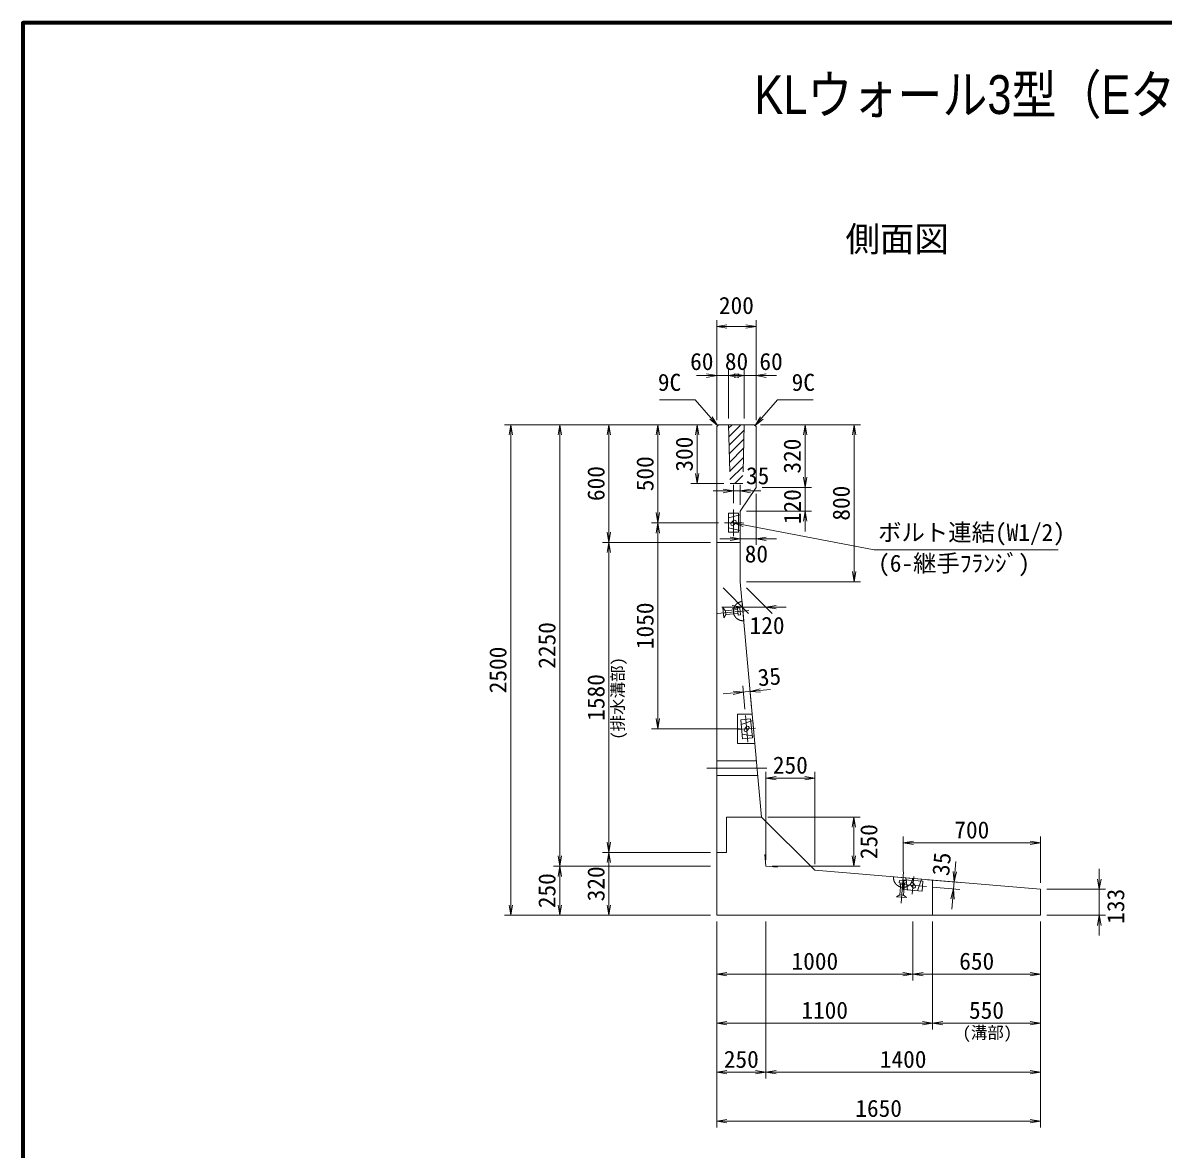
# Model space of a CAD drawing. Units: millimetres at full size, sheet at 1:40. Extents: x 108088 to 123888, y 10657 to 21690.
# Drawn here: x 108088 to 113901, y 15949 to 21690 of the extents above; entities that cross this region are included whole.
import ezdxf
from ezdxf.enums import TextEntityAlignment as Align

# ---------------------------------------------------------------- set-up
doc = ezdxf.new("R2010")
doc.units = ezdxf.units.MM
doc.header["$LTSCALE"] = 40
doc.linetypes.add('CHAIN', pattern=[18.5, 12, -1.5, 3.5, -1.5])
doc.linetypes.add('DASHED', pattern=[7.5, 6, -1.5])
for name, color, linetype, lineweight in [('01図枠', 1, 'Continuous', 70), ('中心', 6, 'CHAIN', 9), ('外形線', 7, 'Continuous', 13), ('寸法', 2, 'Continuous', 9), ('細線', 4, 'Continuous', 9)]:
    doc.layers.add(name, color=color, linetype=linetype, lineweight=lineweight)
doc.layers.add('文字', color=7, linetype='Continuous')
doc.styles.add('ＭＳ ゴシック', font='')
doc.styles.add('ＭＳ Ｐゴシック', font='')
doc.styles.get('ＭＳ ゴシック').set_extended_font_data('MS Gothic')
doc.styles.get('ＭＳ Ｐゴシック').set_extended_font_data('MS PGothic')

# ---------------------------------------------------------------- blocks, each defined once
blk = doc.blocks.new('open_arrow')
at = {"color": 0, "linetype": 'Continuous', "lineweight": -2}
blk.add_lwpolyline([(7.5, 1.25), (0, 0), (7.5, -1.25)], dxfattribs=at)

msp = doc.modelspace()

# ---------------------------------------------------------------- hatches: boundary and pattern name
at = {"layer": '細線'}
h = msp.add_hatch(dxfattribs=at)
h.set_pattern_fill('USER', color=256, style=0, pattern_type=2)
h.set_pattern_definition([(45, (-13996.4, 14457.51), (-22.45064, 22.45064), [])])
h.paths.add_polyline_path([(111765.2, 19641.75), (111685.2, 19641.75), (111692.7, 19341.75), (111757.7, 19341.75)])

# ---------------------------------------------------------------- linework, layer by layer
at = {"layer": '01図枠'}
msp.add_lwpolyline([(108087.54, 10809.99), (123887.54, 10809.99), (123887.54, 21689.99), (108087.54, 21689.99)], close=True, dxfattribs=at)
at = {"layer": '中心'}
for p, q in [((111710.2, 19073.25), (111710.2, 19210.25)), ((111665.2, 19141.75), (111755.2, 19141.75)), ((111788.53, 18694.43), (111629.17, 18680.14)), ((111783.42, 18023.52), (111771.19, 18159.98)), ((111732.49, 18087.73), (111822.13, 18095.77)), ((111880.19, 17891.75), (111575.2, 17891.75)), ((112577.71, 17362.93), (112564.34, 17203.49)), ((112621.44, 17248.88), (112628.97, 17338.57)), ((112693.47, 17288), (112556.94, 17299.45))]:
    msp.add_line(p, q, dxfattribs=at)
at = {"layer": '外形線'}
for p, q in [((111634.2, 19641.75), (111625.2, 19632.75)), ((111625.2, 19632.75), (111625.2, 17141.75)), ((111634.2, 19641.75), (111816.2, 19641.75)), ((111816.2, 19641.75), (111825.2, 19632.75)), ((111825.2, 19632.75), (111825.2, 19321.75)), ((111745.2, 19201.75), (111825.2, 19321.75)), ((111745.2, 19201.75), (111745.2, 18841.75)), ((111745.2, 18841.75), (111852.79, 17641.75)), ((111852.79, 17641.75), (112125.2, 17370.78)), ((111869.85, 17451.53), (111875.2, 17391.75)), ((111875.2, 17391.75), (111935.01, 17386.73)), ((112125.2, 17370.78), (113275.2, 17274.33)), ((113275.2, 17141.75), (113275.2, 17274.33)), ((111625.2, 17141.75), (113275.2, 17141.75))]:
    msp.add_line(p, q, dxfattribs=at)
at = {"layer": '外形線', "linetype": 'DASHED'}
for p, q in [((111685.2, 19641.75), (111692.7, 19341.75)), ((111765.2, 19641.75), (111757.7, 19341.75)), ((111692.7, 19341.75), (111757.7, 19341.75))]:
    msp.add_line(p, q, dxfattribs=at)
at = {"layer": '寸法'}
for p, q in [((111625.2, 19664.75), (111625.2, 20173.75)), ((111825.2, 19664.75), (111825.2, 20173.75)), ((111625.2, 20141.75), (111825.2, 20141.75)), ((111789.2, 19891.75), (111521.2, 19891.75)), ((111625.2, 19664.75), (111625.2, 19923.75)), ((111929.2, 19891.75), (111661.2, 19891.75)), ((111789.2, 19891.75), (111661.2, 19891.75)), ((111685.2, 19673.75), (111685.2, 19923.75)), ((111685.2, 19673.75), (111685.2, 19923.75)), ((111765.2, 19673.75), (111765.2, 19923.75)), ((111765.2, 19673.75), (111765.2, 19923.75)), ((111825.2, 19664.75), (111825.2, 19923.75)), ((111602.2, 19641.75), (110543.2, 19641.75)), ((110575.2, 17141.75), (110575.2, 19641.75)), ((111602.2, 19641.75), (110793.2, 19641.75)), ((110825.2, 17391.75), (110825.2, 19641.75)), ((111602.2, 19641.75), (111043.2, 19641.75)), ((111075.2, 19641.75), (111075.2, 19041.75)), ((111602.2, 19641.75), (111293.2, 19641.75)), ((111325.2, 19641.75), (111325.2, 19141.75)), ((111602.2, 19641.75), (111493.2, 19641.75)), ((111525.2, 19641.75), (111525.2, 19341.75)), ((111848.2, 19641.75), (112357.2, 19641.75)), ((111848.2, 19641.75), (112107.2, 19641.75)), ((112075.2, 19641.75), (112075.2, 19321.75)), ((112325.2, 18841.75), (112325.2, 19641.75)), ((112075.2, 19425.75), (112075.2, 19097.75)), ((111660.7, 19341.75), (111493.2, 19341.75)), ((111849.2, 19303.95), (111606.2, 19303.95)), ((111710.2, 19242.25), (111710.2, 19335.95)), ((111745.2, 19233.75), (111745.2, 19335.95)), ((111857.2, 19321.75), (112107.2, 19321.75)), ((111857.2, 19321.75), (112107.2, 19321.75)), ((111825.2, 19289.75), (111825.2, 19028.68)), ((111777.2, 19201.75), (112107.2, 19201.75)), ((111633.2, 19141.75), (111293.2, 19141.75)), ((111633.2, 19141.75), (111293.2, 19141.75)), ((111325.2, 19141.75), (111325.2, 18091.75)), ((111745.2, 19169.75), (111745.2, 19028.68)), ((111593.2, 19041.75), (111043.2, 19041.75)), ((111593.2, 19041.75), (111043.2, 19041.75)), ((111075.2, 19041.75), (111075.2, 17461.75)), ((111641.2, 19060.68), (111929.2, 19060.68)), ((111777.2, 18841.75), (112357.2, 18841.75)), ((111657.2, 18809.75), (111787.32, 18679.63)), ((111777.2, 18809.75), (111907.32, 18679.63)), ((111979.32, 18711.63), (111651.32, 18711.63)), ((111802.86, 18198.62), (111792.48, 18314.46)), ((111898.92, 18291.88), (111656.89, 18270.18)), ((111768.33, 18191.85), (111757.62, 18311.34)), ((111745.31, 18091.75), (111293.2, 18091.75)), ((111875.2, 17423.75), (111875.2, 17872.95)), ((112125.2, 17402.78), (112125.2, 17872.95)), ((112125.2, 17840.95), (111875.2, 17840.95)), ((111884.79, 17641.75), (112356.5, 17641.75)), ((112324.5, 17641.75), (112324.5, 17391.75)), ((112575.2, 17365.04), (112575.2, 17542.87)), ((113275.2, 17510.87), (112575.2, 17510.87)), ((113275.2, 17306.33), (113275.2, 17542.87)), ((111593.2, 17461.75), (111043.2, 17461.75)), ((111593.2, 17461.75), (111043.2, 17461.75)), ((111075.2, 17141.75), (111075.2, 17461.75)), ((111593.2, 17391.75), (110793.2, 17391.75)), ((111593.2, 17391.75), (110793.2, 17391.75)), ((110825.2, 17141.75), (110825.2, 17391.75)), ((111907.2, 17391.75), (112356.5, 17391.75)), ((112843.16, 17414.93), (112822.86, 17172.78)), ((113575.2, 17037.75), (113575.2, 17378.33)), ((112699.88, 17322.58), (112866.36, 17308.62)), ((112725.35, 17285.32), (112863.44, 17273.74)), ((113307.2, 17274.33), (113607.2, 17274.33)), ((111593.2, 17141.75), (110543.2, 17141.75)), ((111593.2, 17141.75), (110793.2, 17141.75)), ((111593.2, 17141.75), (111043.2, 17141.75)), ((111625.2, 17109.75), (111625.2, 16059.75)), ((111625.2, 17109.75), (111625.2, 16309.75)), ((111625.2, 17109.75), (111625.2, 16559.75)), ((111625.2, 17109.75), (111625.2, 16809.75)), ((111875.2, 17109.75), (111875.2, 16309.75)), ((111875.2, 17109.75), (111875.2, 16309.75)), ((112625.2, 17109.75), (112625.2, 16809.75)), ((112625.2, 17109.75), (112625.2, 16809.75)), ((112725.2, 17109.75), (112725.2, 16559.75)), ((112725.2, 17109.75), (112725.2, 16559.75)), ((113275.2, 17109.75), (113275.2, 16059.75)), ((113275.2, 17109.75), (113275.2, 16309.75)), ((113275.2, 17109.75), (113275.2, 16809.75)), ((113275.2, 17109.75), (113275.2, 16559.75)), ((113307.2, 17141.75), (113607.2, 17141.75)), ((111625.2, 16841.75), (112625.2, 16841.75)), ((113275.2, 16841.75), (112625.2, 16841.75)), ((112725.2, 16591.75), (111625.2, 16591.75)), ((113275.2, 16591.75), (112725.2, 16591.75)), ((111625.2, 16341.75), (111875.2, 16341.75)), ((111875.2, 16341.75), (113275.2, 16341.75)), ((111625.2, 16091.75), (113275.2, 16091.75))]:
    msp.add_line(p, q, dxfattribs=at)
at = {"layer": '寸法', "color": 3, "linetype": 'DASHED'}
for p, q in [((111754.27, 18740.6), (111763.03, 18642.89)), ((111661.28, 18657.94), (111656.82, 18707.77)), ((111656.82, 18707.77), (111669.77, 18693.87)), ((111671.56, 18673.93), (111661.28, 18657.94)), ((111730.86, 18699.35), (111669.77, 18693.87)), ((111669.77, 18693.87), (111671.56, 18673.93)), ((111732.65, 18679.4), (111671.56, 18673.93)), ((111730.15, 18707.27), (111742.11, 18708.34)), ((111733.37, 18671.41), (111730.15, 18707.27)), ((111745.32, 18672.48), (111733.37, 18671.41)), ((111742.11, 18708.34), (111745.32, 18672.48)), ((112526.33, 17337.14), (112624.08, 17328.94)), ((112555.01, 17307.64), (112556.01, 17319.6)), ((112590.89, 17304.63), (112555.01, 17307.64)), ((112556.01, 17319.6), (112591.89, 17316.59)), ((112562.93, 17306.97), (112557.81, 17245.85)), ((112582.89, 17305.3), (112577.76, 17244.18)), ((112591.89, 17316.59), (112590.89, 17304.63)), ((112541.88, 17235.48), (112557.81, 17245.85)), ((112591.73, 17231.3), (112541.88, 17235.48)), ((112557.81, 17245.85), (112577.76, 17244.18)), ((112577.76, 17244.18), (112591.73, 17231.3))]:
    msp.add_line(p, q, dxfattribs=at)
at = {"layer": '寸法'}
for points in [[(111629.68, 19637.23), (111595.5, 19676.42), (111515.73, 19767.89), (111333.98, 19767.89)], [(111820.73, 19637.23), (111854.91, 19676.42), (111934.68, 19767.89), (112116.43, 19767.89)], [(111710.2, 19141.75), (111761.26, 19131.89), (112427.65, 19003.18), (113366.25, 19003.18)]]:
    msp.add_lwpolyline(points, dxfattribs=at)
at = {"layer": '寸法', "color": 3, "linetype": 'DASHED'}
for centre, start, end in [((111758.65, 18691.75), 95.12316, 275.12316), ((112575.2, 17333.04), 175.20577, 355.20577)]:
    msp.add_arc(centre, 49.05, start, end, dxfattribs=at)
at = {"layer": '細線'}
for p, q in [((111685.2, 19093.25), (111685.2, 19190.25)), ((111685.2, 19190.25), (111735.2, 19190.25)), ((111735.2, 19093.25), (111735.2, 19190.25)), ((111710.2, 19153.06), (111698.89, 19141.75)), ((111721.52, 19141.75), (111710.2, 19130.44)), ((111685.2, 19093.25), (111735.2, 19093.25)), ((111625.2, 19041.75), (111745.2, 19041.75)), ((111730.27, 18166.75), (111805.72, 18166.75)), ((111730.27, 18016.75), (111730.27, 18166.75)), ((111748.07, 18137.82), (111797.87, 18142.29)), ((111756.74, 18041.21), (111748.07, 18137.82)), ((111806.54, 18045.68), (111797.87, 18142.29)), ((111776.3, 18103.02), (111766.04, 18090.74)), ((111788.57, 18092.76), (111778.32, 18080.48)), ((111756.74, 18041.21), (111806.54, 18045.68)), ((111730.27, 18016.75), (111819.17, 18016.75)), ((111675.2, 17641.75), (111675.2, 17461.75)), ((111852.79, 17641.75), (111675.2, 17641.75)), ((111625.2, 17461.75), (111675.2, 17461.75)), ((112574.78, 17272.86), (112578.96, 17322.69)), ((112671.45, 17264.76), (112574.78, 17272.86)), ((112675.62, 17314.58), (112578.96, 17322.69)), ((112613.93, 17294.67), (112624.26, 17282.45)), ((112626.15, 17305), (112636.48, 17292.78)), ((112671.45, 17264.76), (112675.62, 17314.58)), ((112725.2, 17141.75), (112725.2, 17320.46))]:
    msp.add_line(p, q, dxfattribs=at)
at = {"layer": '細線', "linetype": 'DASHED'}
for p, q in [((111745.2, 19181.75), (111685.2, 19166.75)), ((111745.2, 19101.75), (111745.2, 19181.75)), ((111685.2, 19116.75), (111745.2, 19101.75)), ((111808.59, 18134.71), (111750.17, 18114.42)), ((111815.74, 18055.03), (111808.59, 18134.71)), ((111754.64, 18064.62), (111815.74, 18055.03)), ((111827.02, 17929.25), (111625.2, 17929.25)), ((111833.74, 17854.25), (111625.2, 17854.25)), ((112588.27, 17331.94), (112598.2, 17270.9)), ((112667.99, 17325.26), (112588.27, 17331.94)), ((112648.03, 17266.72), (112667.99, 17325.26))]:
    msp.add_line(p, q, dxfattribs=at)
at = {"layer": '細線'}
for centre, start, end in [((111704.55, 19136.09), 135, 315), ((111715.86, 19147.41), 315, 135), ((111772.18, 18085.61), 140.12316, 320.12316), ((111782.43, 18097.89), 320.12316, 140.12316), ((112620.04, 17299.83), 40.20577, 220.20577), ((112630.37, 17287.61), 220.20577, 40.20577)]:
    msp.add_arc(centre, 8, start, end, dxfattribs=at)

# ---------------------------------------------------------------- block references
at = {"layer": '寸法', "xscale": 6.93, "yscale": 6.93}
for p in [(111625.2, 20141.75), (111685.2, 19891.75), (111685.2, 19891.75), (111825.2, 19891.75), (111745.2, 19303.95), (111825.2, 19060.68), (111875.32, 18711.63), (111875.2, 17840.95), (112575.2, 17510.87), (111625.2, 16841.75), (112625.2, 16841.75), (111625.2, 16591.75), (112725.2, 16591.75), (111625.2, 16341.75), (111875.2, 16341.75), (111625.2, 16091.75)]:
    msp.add_blockref('open_arrow', p, dxfattribs=at)
for p, rotation in [((111825.2, 20141.75), 180), ((111625.2, 19891.75), 180), ((111765.2, 19891.75), 180), ((111765.2, 19891.75), 180), ((111629.68, 19637.23), 131.1), ((111820.73, 19637.23), 48.9), ((110575.2, 19641.75), 270), ((110825.2, 19641.75), 270), ((111075.2, 19641.75), 270), ((111325.2, 19641.75), 270), ((111525.2, 19641.75), 270), ((112075.2, 19641.75), 270), ((112325.2, 19641.75), 270), ((111525.2, 19341.75), 90), ((112075.2, 19321.75), 90), ((112075.2, 19321.75), 90), ((111710.2, 19303.95), 180), ((111325.2, 19141.75), 90), ((112075.2, 19201.75), 270), ((111325.2, 19141.75), 270), ((111710.2, 19141.75), 349.1), ((111075.2, 19041.75), 90), ((111745.2, 19060.68), 180), ((111075.2, 19041.75), 270), ((112325.2, 18841.75), 90), ((111755.32, 18711.63), 180), ((111760.48, 18279.46), 185.1), ((111795.34, 18282.59), 5.1), ((111325.2, 18091.75), 90), ((112125.2, 17840.95), 180), ((112324.5, 17641.75), 270), ((111075.2, 17461.75), 90), ((113275.2, 17510.87), 180), ((110825.2, 17391.75), 90), ((111075.2, 17461.75), 270), ((112324.5, 17391.75), 90), ((110825.2, 17391.75), 270), ((112834.47, 17311.29), 85.2), ((113575.2, 17274.33), 90), ((112831.55, 17276.42), 265.2), ((110575.2, 17141.75), 90), ((110825.2, 17141.75), 90), ((111075.2, 17141.75), 90), ((113575.2, 17141.75), 270), ((112625.2, 16841.75), 180), ((113275.2, 16841.75), 180), ((112725.2, 16591.75), 180), ((113275.2, 16591.75), 180), ((111875.2, 16341.75), 180), ((113275.2, 16341.75), 180), ((113275.2, 16091.75), 180)]:
    msp.add_blockref('open_arrow', p, dxfattribs=dict(at, rotation=rotation))

# ---------------------------------------------------------------- texts
at = {"layer": '寸法', "style": 'ＭＳ ゴシック'}
for s, p in [('200', (111725.2, 20249.75)), ('60', (111548.87, 19963.97)), ('80', (111725.79, 19964.54)), ('60', (111901.87, 19963.97)), ('35', (111833.7, 19381.89)), ('80', (111827.05, 18983.46)), ('120', (111881.56, 18618.99)), ('250', (112000.2, 17906.95)), ('700', (112925.2, 17576.87)), ('1000', (112125.2, 16907.75)), ('650', (112950.2, 16907.75)), ('1100', (112175.2, 16657.75)), ('550', (113000.2, 16657.75)), ('250', (111750.2, 16407.75)), ('1400', (112575.2, 16407.75)), ('1650', (112450.2, 16157.75))]:
    msp.add_text(s, height=87.35, dxfattribs=at).set_placement(p, align=Align.MIDDLE_CENTER)
msp.add_text('9C', height=87.35, dxfattribs=at).set_placement((111443.73, 19787.89), align=Align.BOTTOM_RIGHT)
for s, p in [('9C', (112006.68, 19787.89)), ('ボルト連結(W1/2)', (112447.65, 19023.18))]:
    msp.add_text(s, height=87.35, dxfattribs=at).set_placement(p, align=Align.BOTTOM_LEFT)
for s, rotation, p in [('300', 90, (111459.2, 19491.75)), ('320', 90, (112009.2, 19481.75)), ('500', 90, (111259.2, 19391.75)), ('600', 90, (111009.2, 19341.75)), ('120', 90, (112010.07, 19224.04)), ('800', 90, (112259.2, 19241.75)), ('1050', 90, (111259.2, 18616.75)), ('2250', 90, (110759.2, 18516.75)), ('2500', 90, (110509.2, 18391.75)), ('35', 5.123, (111893.03, 18357.34)), ('1580', 90, (111009.2, 18251.75)), ('250', 90, (112400.11, 17516.75)), ('35', 85.206, (112770.84, 17402.64)), ('320', 90, (111009.2, 17301.75)), ('250', 90, (110759.2, 17266.75)), ('133', 90, (113658.64, 17187.35))]:
    msp.add_text(s, height=87.35, rotation=rotation, dxfattribs=at).set_placement(p, align=Align.MIDDLE_CENTER)
at = {"layer": '寸法', "color": 3, "style": 'ＭＳ ゴシック'}
msp.add_text('(6-継手ﾌﾗﾝｼﾞ)', height=87.35, dxfattribs=at).set_placement((112447.65, 18979.56), align=Align.TOP_LEFT)
msp.add_text('(排水溝部)', height=61.71, rotation=90, dxfattribs=at).set_placement((111169.84, 18036.59), align=Align.BOTTOM_LEFT)
msp.add_text('(溝部)', height=61.71, dxfattribs=at).set_placement((112878, 16494.18), align=Align.BOTTOM_LEFT)
at = {"layer": '文字', "style": 'ＭＳ Ｐゴシック', "width": 0.85}
msp.add_text(' KLウォール3型（Eタイプ）標準部構造図\u3000\u3000\u3000\u3000\u3000\u3000\u3000\u3000\u3000\u3000\u3000\u3000\u3000\u3000 \u3000\u3000\u3000\u3000', height=197.9, dxfattribs=at).set_placement((115987.54, 21165.77), align=Align.BOTTOM_CENTER)
at = {"layer": '文字', "style": 'ＭＳ Ｐゴシック'}
msp.add_text(' 側面図 ', height=128.7, dxfattribs=at).set_placement((112544.57, 20485.14), align=Align.BOTTOM_CENTER)

doc.saveas('drawing.dxf')
